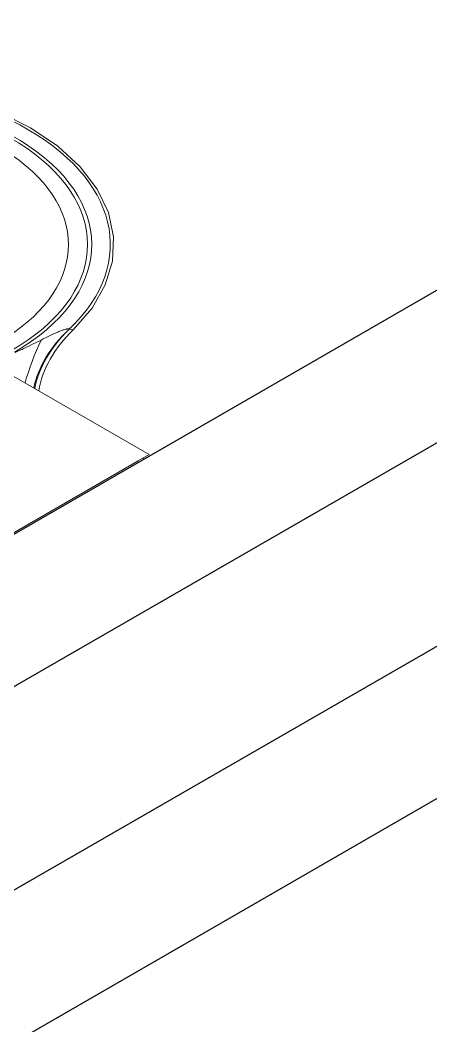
# Model space of a CAD drawing. Header units: millimetres. Extents: x 474.7 to 528.3, y 13.1 to 23.5.
# Drawn here: x 510.9034 to 510.9694, y 20.1566 to 20.3182 of the extents above; entities that cross this region are included whole.
import ezdxf

# ---------------------------------------------------------------- set-up
doc = ezdxf.new("R2010")
doc.units = ezdxf.units.MM
doc.header["$LTSCALE"] = 2.5
doc.layers.add('I-ARQ', color=8, linetype='Continuous')

msp = doc.modelspace()

# ---------------------------------------------------------------- linework, layer by layer
at = {"layer": 'I-ARQ', "extrusion": (0, 0.816497, 0.57735)}
for p, q in [((511.41213, 20.52987, 17.3496), (510.55653, 20.03589, 18.04819)), ((511.43334, 20.51762, 17.36692), (510.57775, 20.02364, 18.06551)), ((510.60603, 20.00731, 18.0886), (511.03029, 20.25226, 17.74219)), ((511.05151, 20.24001, 17.75951), (510.62724, 19.99506, 18.10592))]:
    msp.add_line(p, q, dxfattribs=at)
at = {"layer": 'I-ARQ', "lineweight": 5}
for points, knots in [([(510.91132, 20.26853, 17.71918), (510.92251, 20.27917, 17.70414), (510.91918, 20.29288, 17.68475), (510.90336, 20.30133, 17.67281), (510.90336, 20.30133, 17.67281), (510.88755, 20.30977, 17.66086), (510.86362, 20.31063, 17.65965), (510.84612, 20.30336, 17.66993)], [0, 0, 0, 0, 0.5, 0.5, 0.5, 0.5, 1, 1, 1, 1]), ([(510.90251, 20.26484, 17.72441), (510.91811, 20.27384, 17.71168), (510.91912, 20.28824, 17.69131), (510.90484, 20.29794, 17.67759), (510.90484, 20.29794, 17.67759), (510.89056, 20.30764, 17.66387), (510.86577, 20.30939, 17.6614), (510.84787, 20.30196, 17.67191)], [0, 0, 0, 0, 0.5, 0.5, 0.5, 0.5, 1, 1, 1, 1]), ([(510.90508, 20.30088, 17.67344), (510.90508, 20.30088, 17.67344), (510.90018, 20.30336, 17.66993), (510.90018, 20.30336, 17.66993), (510.90018, 20.30336, 17.66993), (510.90018, 20.30336, 17.66993), (510.89473, 20.30542, 17.66701), (510.89473, 20.30542, 17.66701), (510.89473, 20.30542, 17.66701), (510.89473, 20.30542, 17.66701), (510.88884, 20.30703, 17.66475), (510.88884, 20.30703, 17.66475), (510.88884, 20.30703, 17.66475), (510.88884, 20.30703, 17.66475), (510.88261, 20.30813, 17.66318), (510.88261, 20.30813, 17.66318), (510.88261, 20.30813, 17.66318), (510.88261, 20.30813, 17.66318), (510.87619, 20.30873, 17.66234), (510.87619, 20.30873, 17.66234), (510.87619, 20.30873, 17.66234), (510.87619, 20.30873, 17.66234), (510.86968, 20.30879, 17.66225), (510.86968, 20.30879, 17.66225), (510.86968, 20.30879, 17.66225), (510.86968, 20.30879, 17.66225), (510.86323, 20.30833, 17.6629), (510.86323, 20.30833, 17.6629), (510.86323, 20.30833, 17.6629), (510.86323, 20.30833, 17.6629), (510.85695, 20.30735, 17.66429), (510.85695, 20.30735, 17.66429), (510.85695, 20.30735, 17.66429), (510.85695, 20.30735, 17.66429), (510.85098, 20.30587, 17.66638), (510.85098, 20.30587, 17.66638), (510.85098, 20.30587, 17.66638), (510.85098, 20.30587, 17.66638), (510.84543, 20.30392, 17.66914), (510.84543, 20.30392, 17.66914)], [0, 0, 0, 0, 0.1, 0.1, 0.1, 0.1, 0.2, 0.2, 0.2, 0.2, 0.3, 0.3, 0.3, 0.3, 0.4, 0.4, 0.4, 0.4, 0.5, 0.5, 0.5, 0.5, 0.6, 0.6, 0.6, 0.6, 0.7, 0.7, 0.7, 0.7, 0.8, 0.8, 0.8, 0.8, 0.9, 0.9, 0.9, 0.9, 1, 1, 1, 1]), ([(510.90204, 20.26511, 17.72403), (510.91732, 20.27393, 17.71155), (510.91838, 20.28803, 17.69162), (510.9045, 20.29758, 17.6781), (510.9045, 20.29758, 17.6781), (510.89061, 20.30713, 17.66459), (510.86638, 20.30898, 17.66199), (510.84868, 20.30182, 17.67211)], [0, 0, 0, 0, 0.5, 0.5, 0.5, 0.5, 1, 1, 1, 1]), ([(510.89988, 20.26636, 17.72226), (510.91403, 20.27453, 17.7107), (510.91502, 20.28759, 17.69223), (510.90215, 20.29644, 17.67971), (510.90215, 20.29644, 17.67971), (510.88929, 20.3053, 17.66719), (510.86684, 20.307, 17.66478), (510.85044, 20.30037, 17.67415)], [0, 0, 0, 0, 0.5, 0.5, 0.5, 0.5, 1, 1, 1, 1]), ([(510.91196, 20.26844, 17.71932), (510.91196, 20.26844, 17.71932), (510.91499, 20.27192, 17.71439), (510.91499, 20.27192, 17.71439), (510.91499, 20.27192, 17.71439), (510.91499, 20.27192, 17.71439), (510.9171, 20.27563, 17.70915), (510.9171, 20.27563, 17.70915), (510.9171, 20.27563, 17.70915), (510.9171, 20.27563, 17.70915), (510.91825, 20.27947, 17.70372), (510.91825, 20.27947, 17.70372), (510.91825, 20.27947, 17.70372), (510.91825, 20.27947, 17.70372), (510.91841, 20.28337, 17.6982), (510.91841, 20.28337, 17.6982), (510.91841, 20.28337, 17.6982), (510.91841, 20.28337, 17.6982), (510.91759, 20.28725, 17.69272), (510.91759, 20.28725, 17.69272), (510.91759, 20.28725, 17.69272), (510.91759, 20.28725, 17.69272), (510.9158, 20.29101, 17.68739), (510.9158, 20.29101, 17.68739), (510.9158, 20.29101, 17.68739), (510.9158, 20.29101, 17.68739), (510.91307, 20.29459, 17.68233), (510.91307, 20.29459, 17.68233), (510.91307, 20.29459, 17.68233), (510.91307, 20.29459, 17.68233), (510.90947, 20.2979, 17.67765), (510.90947, 20.2979, 17.67765), (510.90947, 20.2979, 17.67765), (510.90947, 20.2979, 17.67765), (510.90508, 20.30088, 17.67344), (510.90508, 20.30088, 17.67344)], [0, 0, 0, 0, 0.111111, 0.111111, 0.111111, 0.111111, 0.222222, 0.222222, 0.222222, 0.222222, 0.333333, 0.333333, 0.333333, 0.333333, 0.444444, 0.444444, 0.444444, 0.444444, 0.555556, 0.555556, 0.555556, 0.555556, 0.666667, 0.666667, 0.666667, 0.666667, 0.777778, 0.777778, 0.777778, 0.777778, 0.888889, 0.888889, 0.888889, 0.888889, 1, 1, 1, 1]), ([(510.9113, 20.26854, 17.71918), (510.9113, 20.26854, 17.71918), (510.9113, 20.26855, 17.71916), (510.9113, 20.26855, 17.71916), (510.9113, 20.26855, 17.71916), (510.9113, 20.26855, 17.71916), (510.9113, 20.26856, 17.71914), (510.9113, 20.26856, 17.71914), (510.9113, 20.26856, 17.71914), (510.9113, 20.26856, 17.71914), (510.91129, 20.26857, 17.71913), (510.91129, 20.26857, 17.71913), (510.91129, 20.26857, 17.71913), (510.91129, 20.26857, 17.71913), (510.91128, 20.26858, 17.71912), (510.91128, 20.26858, 17.71912), (510.91128, 20.26858, 17.71912), (510.91128, 20.26858, 17.71912), (510.91126, 20.26858, 17.71911), (510.91126, 20.26858, 17.71911), (510.91126, 20.26858, 17.71911), (510.91126, 20.26858, 17.71911), (510.91124, 20.26859, 17.7191), (510.91124, 20.26859, 17.7191), (510.91124, 20.26859, 17.7191), (510.91124, 20.26859, 17.7191), (510.91121, 20.26859, 17.7191), (510.91121, 20.26859, 17.7191), (510.91121, 20.26859, 17.7191), (510.91121, 20.26859, 17.7191), (510.91119, 20.26859, 17.7191), (510.91119, 20.26859, 17.7191), (510.91119, 20.26859, 17.7191), (510.91119, 20.26859, 17.7191), (510.91116, 20.26859, 17.7191), (510.91116, 20.26859, 17.7191), (510.91116, 20.26859, 17.7191), (510.91116, 20.26859, 17.7191), (510.91112, 20.26859, 17.7191), (510.91112, 20.26859, 17.7191), (510.91112, 20.26859, 17.7191), (510.91112, 20.26859, 17.7191), (510.91108, 20.26858, 17.71911), (510.91108, 20.26858, 17.71911), (510.91108, 20.26858, 17.71911), (510.91108, 20.26858, 17.71911), (510.91104, 20.26858, 17.71912), (510.91104, 20.26858, 17.71912), (510.91104, 20.26858, 17.71912), (510.91104, 20.26858, 17.71912), (510.911, 20.26857, 17.71913), (510.911, 20.26857, 17.71913), (510.911, 20.26857, 17.71913), (510.911, 20.26857, 17.71913), (510.91095, 20.26856, 17.71914), (510.91095, 20.26856, 17.71914), (510.91095, 20.26856, 17.71914), (510.91095, 20.26856, 17.71914), (510.91085, 20.26854, 17.71917), (510.91085, 20.26854, 17.71917), (510.91085, 20.26854, 17.71917), (510.91085, 20.26854, 17.71917), (510.91074, 20.26851, 17.71921), (510.91074, 20.26851, 17.71921), (510.91074, 20.26851, 17.71921), (510.91074, 20.26851, 17.71921), (510.91062, 20.26848, 17.71926), (510.91062, 20.26848, 17.71926), (510.91062, 20.26848, 17.71926), (510.91062, 20.26848, 17.71926), (510.91049, 20.26844, 17.71931), (510.91049, 20.26844, 17.71931), (510.91049, 20.26844, 17.71931), (510.91049, 20.26844, 17.71931), (510.91036, 20.2684, 17.71937), (510.91036, 20.2684, 17.71937), (510.91036, 20.2684, 17.71937), (510.91036, 20.2684, 17.71937), (510.91023, 20.26835, 17.71944), (510.91023, 20.26835, 17.71944), (510.91023, 20.26835, 17.71944), (510.91023, 20.26835, 17.71944), (510.91009, 20.2683, 17.71951), (510.91009, 20.2683, 17.71951), (510.91009, 20.2683, 17.71951), (510.91009, 20.2683, 17.71951), (510.90995, 20.26825, 17.71958), (510.90995, 20.26825, 17.71958), (510.90995, 20.26825, 17.71958), (510.90995, 20.26825, 17.71958), (510.9098, 20.26819, 17.71966), (510.9098, 20.26819, 17.71966), (510.9098, 20.26819, 17.71966), (510.9098, 20.26819, 17.71966), (510.90965, 20.26813, 17.71975), (510.90965, 20.26813, 17.71975), (510.90965, 20.26813, 17.71975), (510.90965, 20.26813, 17.71975), (510.9095, 20.26807, 17.71983), (510.9095, 20.26807, 17.71983), (510.9095, 20.26807, 17.71983), (510.9095, 20.26807, 17.71983), (510.90935, 20.26801, 17.71992), (510.90935, 20.26801, 17.71992), (510.90935, 20.26801, 17.71992), (510.90935, 20.26801, 17.71992), (510.9092, 20.26794, 17.72001), (510.9092, 20.26794, 17.72001), (510.9092, 20.26794, 17.72001), (510.9092, 20.26794, 17.72001), (510.9089, 20.26781, 17.7202), (510.9089, 20.26781, 17.7202), (510.9089, 20.26781, 17.7202), (510.9089, 20.26781, 17.7202), (510.90859, 20.26767, 17.72041), (510.90859, 20.26767, 17.72041), (510.90859, 20.26767, 17.72041), (510.90859, 20.26767, 17.72041), (510.90827, 20.26752, 17.72061), (510.90827, 20.26752, 17.72061), (510.90827, 20.26752, 17.72061), (510.90827, 20.26752, 17.72061), (510.90795, 20.26737, 17.72083), (510.90795, 20.26737, 17.72083), (510.90795, 20.26737, 17.72083), (510.90795, 20.26737, 17.72083), (510.90763, 20.26721, 17.72105), (510.90763, 20.26721, 17.72105), (510.90763, 20.26721, 17.72105), (510.90763, 20.26721, 17.72105), (510.90714, 20.26696, 17.7214), (510.90714, 20.26696, 17.7214), (510.90714, 20.26696, 17.7214), (510.90714, 20.26696, 17.7214), (510.9068, 20.26679, 17.72164), (510.9068, 20.26679, 17.72164)], [0, 0, 0, 0, 0.029412, 0.029412, 0.029412, 0.029412, 0.058824, 0.058824, 0.058824, 0.058824, 0.088235, 0.088235, 0.088235, 0.088235, 0.117647, 0.117647, 0.117647, 0.117647, 0.147059, 0.147059, 0.147059, 0.147059, 0.176471, 0.176471, 0.176471, 0.176471, 0.205882, 0.205882, 0.205882, 0.205882, 0.235294, 0.235294, 0.235294, 0.235294, 0.264706, 0.264706, 0.264706, 0.264706, 0.294118, 0.294118, 0.294118, 0.294118, 0.323529, 0.323529, 0.323529, 0.323529, 0.352941, 0.352941, 0.352941, 0.352941, 0.382353, 0.382353, 0.382353, 0.382353, 0.411765, 0.411765, 0.411765, 0.411765, 0.441176, 0.441176, 0.441176, 0.441176, 0.470588, 0.470588, 0.470588, 0.470588, 0.5, 0.5, 0.5, 0.5, 0.529412, 0.529412, 0.529412, 0.529412, 0.558824, 0.558824, 0.558824, 0.558824, 0.588235, 0.588235, 0.588235, 0.588235, 0.617647, 0.617647, 0.617647, 0.617647, 0.647059, 0.647059, 0.647059, 0.647059, 0.676471, 0.676471, 0.676471, 0.676471, 0.705882, 0.705882, 0.705882, 0.705882, 0.735294, 0.735294, 0.735294, 0.735294, 0.764706, 0.764706, 0.764706, 0.764706, 0.794118, 0.794118, 0.794118, 0.794118, 0.823529, 0.823529, 0.823529, 0.823529, 0.852941, 0.852941, 0.852941, 0.852941, 0.882353, 0.882353, 0.882353, 0.882353, 0.911765, 0.911765, 0.911765, 0.911765, 0.941176, 0.941176, 0.941176, 0.941176, 0.970588, 0.970588, 0.970588, 0.970588, 1, 1, 1, 1]), ([(510.91132, 20.26853, 17.71918), (510.91132, 20.26853, 17.71918), (510.91131, 20.26853, 17.71919), (510.91131, 20.26853, 17.71919), (510.91131, 20.26853, 17.71919), (510.91131, 20.26853, 17.71919), (510.91131, 20.26853, 17.71919), (510.91131, 20.26853, 17.71919), (510.91131, 20.26853, 17.71919), (510.91131, 20.26853, 17.71919), (510.91131, 20.26853, 17.71919), (510.91131, 20.26853, 17.71919), (510.91131, 20.26853, 17.71919), (510.91131, 20.26853, 17.71919), (510.91131, 20.26853, 17.71919), (510.91131, 20.26853, 17.71919), (510.91131, 20.26853, 17.71919), (510.91131, 20.26853, 17.71919), (510.9113, 20.26853, 17.71919), (510.9113, 20.26853, 17.71919), (510.9113, 20.26853, 17.71919), (510.9113, 20.26853, 17.71919), (510.9113, 20.26853, 17.71919), (510.9113, 20.26853, 17.71919), (510.9113, 20.26853, 17.71919), (510.9113, 20.26853, 17.71919), (510.9113, 20.26853, 17.71918), (510.9113, 20.26853, 17.71918), (510.9113, 20.26853, 17.71918), (510.9113, 20.26853, 17.71918), (510.9113, 20.26854, 17.71918), (510.9113, 20.26854, 17.71918)], [0, 0, 0, 0, 0.125, 0.125, 0.125, 0.125, 0.25, 0.25, 0.25, 0.25, 0.375, 0.375, 0.375, 0.375, 0.5, 0.5, 0.5, 0.5, 0.625, 0.625, 0.625, 0.625, 0.75, 0.75, 0.75, 0.75, 0.875, 0.875, 0.875, 0.875, 1, 1, 1, 1]), ([(510.9068, 20.26679, 17.72164), (510.9068, 20.26679, 17.72164), (510.90611, 20.26644, 17.72214), (510.90611, 20.26644, 17.72214), (510.90611, 20.26644, 17.72214), (510.90611, 20.26644, 17.72214), (510.90543, 20.2661, 17.72262), (510.90543, 20.2661, 17.72262), (510.90543, 20.2661, 17.72262), (510.90543, 20.2661, 17.72262), (510.9048, 20.26579, 17.72306), (510.9048, 20.26579, 17.72306), (510.9048, 20.26579, 17.72306), (510.9048, 20.26579, 17.72306), (510.90424, 20.26552, 17.72344), (510.90424, 20.26552, 17.72344), (510.90424, 20.26552, 17.72344), (510.90424, 20.26552, 17.72344), (510.90392, 20.26537, 17.72365), (510.90392, 20.26537, 17.72365), (510.90392, 20.26537, 17.72365), (510.90392, 20.26537, 17.72365), (510.90376, 20.26529, 17.72376), (510.90376, 20.26529, 17.72376), (510.90376, 20.26529, 17.72376), (510.90376, 20.26529, 17.72376), (510.90353, 20.26519, 17.72391), (510.90353, 20.26519, 17.72391), (510.90353, 20.26519, 17.72391), (510.90353, 20.26519, 17.72391), (510.9033, 20.26508, 17.72406), (510.9033, 20.26508, 17.72406), (510.9033, 20.26508, 17.72406), (510.9033, 20.26508, 17.72406), (510.90308, 20.26498, 17.72421), (510.90308, 20.26498, 17.72421), (510.90308, 20.26498, 17.72421), (510.90308, 20.26498, 17.72421), (510.90286, 20.26487, 17.72436), (510.90286, 20.26487, 17.72436), (510.90286, 20.26487, 17.72436), (510.90286, 20.26487, 17.72436), (510.90265, 20.26476, 17.72452), (510.90265, 20.26476, 17.72452)], [0, 0, 0, 0, 0.090909, 0.090909, 0.090909, 0.090909, 0.181818, 0.181818, 0.181818, 0.181818, 0.272727, 0.272727, 0.272727, 0.272727, 0.363636, 0.363636, 0.363636, 0.363636, 0.454545, 0.454545, 0.454545, 0.454545, 0.545455, 0.545455, 0.545455, 0.545455, 0.636364, 0.636364, 0.636364, 0.636364, 0.727273, 0.727273, 0.727273, 0.727273, 0.818182, 0.818182, 0.818182, 0.818182, 0.909091, 0.909091, 0.909091, 0.909091, 1, 1, 1, 1]), ([(510.9048, 20.23696, 17.76383), (510.9048, 20.23696, 17.76383), (510.9048, 20.23696, 17.76383), (510.9048, 20.23696, 17.76383), (510.9048, 20.23696, 17.76383), (510.9048, 20.23696, 17.76383), (510.9048, 20.23696, 17.76383), (510.9048, 20.23696, 17.76383), (510.9048, 20.23696, 17.76383), (510.9048, 20.23696, 17.76383), (510.9048, 20.23696, 17.76383), (510.9048, 20.23696, 17.76383), (510.9048, 20.23696, 17.76383), (510.9048, 20.23696, 17.76383), (510.9048, 20.23696, 17.76383), (510.9048, 20.23696, 17.76383), (510.9048, 20.23696, 17.76383), (510.9048, 20.23696, 17.76383), (510.9048, 20.23696, 17.76383), (510.9048, 20.23696, 17.76383), (510.9048, 20.23696, 17.76383), (510.9048, 20.23696, 17.76383), (510.9048, 20.23696, 17.76383), (510.9048, 20.23696, 17.76383), (510.9048, 20.23696, 17.76383), (510.9048, 20.23696, 17.76383), (510.9048, 20.23696, 17.76383), (510.9048, 20.23696, 17.76383), (510.9048, 20.23696, 17.76383), (510.9048, 20.23696, 17.76383), (510.9048, 20.23696, 17.76383), (510.9048, 20.23696, 17.76383), (510.9048, 20.23696, 17.76383), (510.9048, 20.23696, 17.76383), (510.9048, 20.23696, 17.76383), (510.9048, 20.23696, 17.76383)], [0, 0, 0, 0, 0.111111, 0.111111, 0.111111, 0.111111, 0.222222, 0.222222, 0.222222, 0.222222, 0.333333, 0.333333, 0.333333, 0.333333, 0.444444, 0.444444, 0.444444, 0.444444, 0.555556, 0.555556, 0.555556, 0.555556, 0.666667, 0.666667, 0.666667, 0.666667, 0.777778, 0.777778, 0.777778, 0.777778, 0.888889, 0.888889, 0.888889, 0.888889, 1, 1, 1, 1])]:
    msp.add_open_spline(points, degree=3, knots=knots, dxfattribs=at)
for points in [[(510.9113, 20.26854, 17.71918), (510.90824, 20.26566, 17.72325), (510.9063, 20.26243, 17.72781), (510.90561, 20.25908, 17.73255)], [(510.91132, 20.26853, 17.71918), (510.90829, 20.26562, 17.7233), (510.9064, 20.26236, 17.72791), (510.90579, 20.25898, 17.73269)], [(510.91196, 20.26844, 17.71932), (510.90886, 20.26544, 17.72355), (510.90697, 20.26209, 17.7283), (510.90642, 20.25861, 17.73321)], [(510.9113, 20.26853, 17.71919), (510.9113, 20.26853, 17.71919), (510.91132, 20.26854, 17.71917), (510.91132, 20.26854, 17.71917)], [(510.91132, 20.26853, 17.71919), (510.91132, 20.26853, 17.71919), (510.9113, 20.26854, 17.71917), (510.9113, 20.26854, 17.71917)], [(510.91132, 20.26853, 17.71918), (510.91132, 20.26853, 17.71918), (510.91196, 20.26844, 17.71932), (510.91196, 20.26844, 17.71932)], [(510.9068, 20.26679, 17.72164), (510.90576, 20.26452, 17.72486), (510.90489, 20.26221, 17.72812), (510.90421, 20.25989, 17.7314)], [(510.9003, 20.26215, 17.72822), (510.9003, 20.26215, 17.72822), (510.92414, 20.24838, 17.74768), (510.92414, 20.24838, 17.74768)], [(510.91009, 20.24001, 17.75951), (510.91009, 20.24001, 17.75951), (510.92337, 20.24768, 17.74867), (510.92337, 20.24768, 17.74867)], [(510.92239, 20.24737, 17.7491), (510.92239, 20.24737, 17.7491), (510.92414, 20.24838, 17.74768), (510.92414, 20.24838, 17.74768)], [(510.92337, 20.24768, 17.74867), (510.92337, 20.24768, 17.74867), (510.92315, 20.24781, 17.74849), (510.92315, 20.24781, 17.74849)], [(510.89559, 20.2319, 17.77099), (510.89559, 20.2319, 17.77099), (510.92239, 20.24737, 17.7491), (510.92239, 20.24737, 17.7491)], [(510.92122, 20.24644, 17.75043), (510.92122, 20.24644, 17.75043), (510.91537, 20.24307, 17.7552), (510.91537, 20.24307, 17.7552)], [(510.8968, 20.23234, 17.77036), (510.8968, 20.23234, 17.77036), (510.91009, 20.24001, 17.75951), (510.91009, 20.24001, 17.75951)]]:
    msp.add_open_spline(points, degree=3, dxfattribs=at)

doc.saveas('drawing.dxf')
